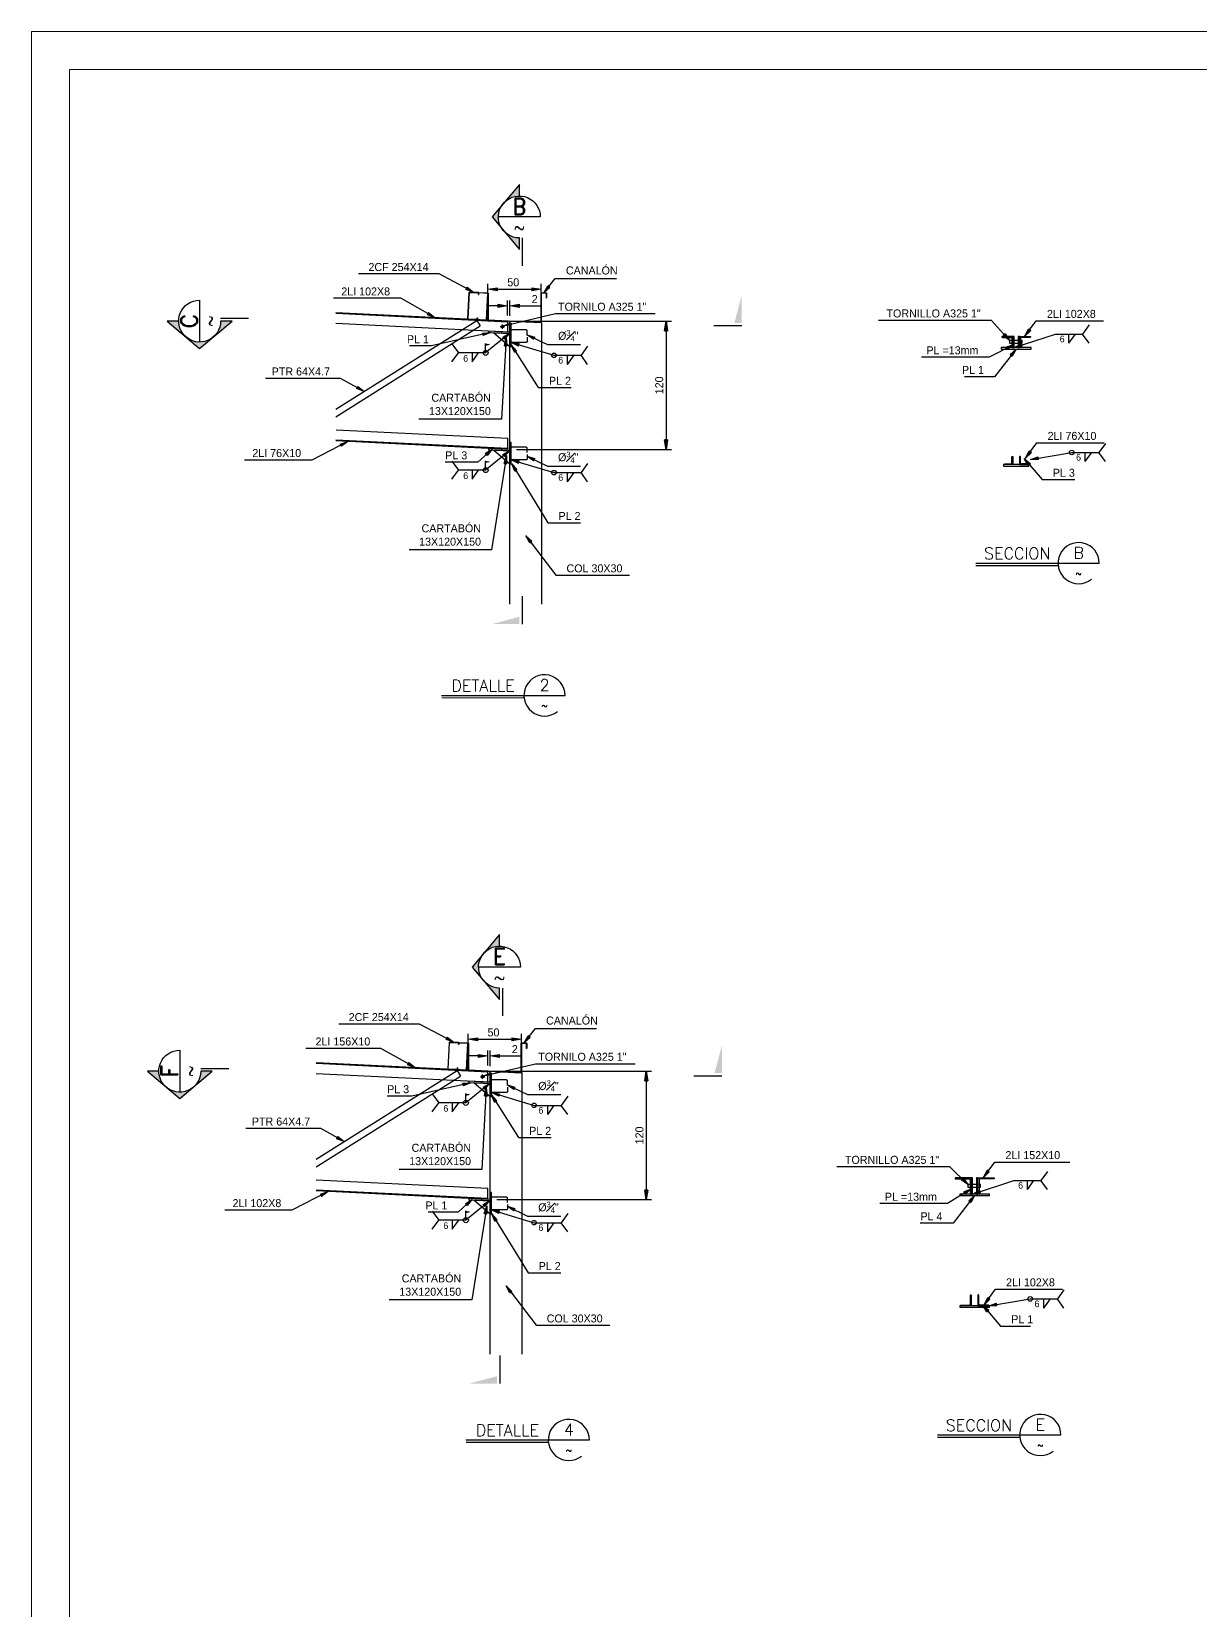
# Model space of a CAD drawing. Header units: millimetres. Extents: x 0 to 11971, y -30495 to 57.
# Drawn here: x 295.59 to 317.5, y 27.79 to 57.38 of the extents above; entities that cross this region are included whole.
import ezdxf
from ezdxf.enums import TextEntityAlignment as Align

# ---------------------------------------------------------------- set-up
doc = ezdxf.new("R2010")
doc.units = ezdxf.units.MM
doc.linetypes.add('HIDDEN', pattern=[9.525, 6.35, -3.175])
for name, color, linetype in [('6', 7, 'Continuous'), ('ACERO', 5, 'Continuous'), ('C', 11, 'Continuous'), ('lo', 2, 'HIDDEN'), ('Muro', 242, 'Continuous'), ('t', 7, 'Continuous'), ('TG', 7, 'Continuous')]:
    doc.layers.add(name, color=color, linetype=linetype)
doc.styles.add('LEROY', font='stylu.ttf')
doc.styles.add('RMD', font='romand.shx')
doc.styles.add('RMS', font='ROMANS.shx')
doc.dimstyles.new('LEROY', dxfattribs={"dimtxt": 0.15, "dimasz": 0.18, "dimexe": 0.1, "dimexo": 0.1, "dimgap": 0.05, "dimtad": 1, "dimdec": 0, "dimlfac": 100, "dimzin": 0, "dimdsep": 46, "dimtxsty": 'LEROY', "dimblk1": 'FLECHA', "dimblk2": 'FLECHA', "dimsah": 1, "dimcen": 0.2, "dimclrd": 256, "dimclre": 256, "dimclrt": 5, "dimadec": 0, "dimazin": 0, "dimtfac": 0.5, "dimtdec": 0, "dimtix": 1, "dimtofl": 0, "dimtmove": 0, "dimatfit": 3, "dimldrblk": 'FLECHA', "dimfxl": 1, "dimtolj": 1, "dimtzin": 0, "dimarcsym": 0})
doc.dimstyles.new('LEROY_CONC', dxfattribs={"dimtxt": 0.15, "dimasz": 0.15, "dimexe": 0.08, "dimexo": 0.08, "dimgap": 0.05, "dimtad": 1, "dimdec": 0, "dimlfac": 20, "dimzin": 0, "dimdsep": 46, "dimtxsty": 'LEROY', "dimblk1": 'FLECHA', "dimblk2": 'FLECHA', "dimsah": 1, "dimcen": 0.2, "dimclrd": 256, "dimclre": 256, "dimclrt": 5, "dimadec": 0, "dimazin": 0, "dimtfac": 0.5, "dimtdec": 0, "dimtix": 1, "dimtofl": 0, "dimtmove": 0, "dimatfit": 3, "dimldrblk": 'FLECHA', "dimfxl": 1, "dimtolj": 1, "dimtzin": 0, "dimarcsym": 0})

# ---------------------------------------------------------------- blocks, each defined once
blk = doc.blocks.new('FLECHA')
at = {"linetype": 'Continuous'}
blk.add_hatch(color=5, dxfattribs=at).paths.add_polyline_path([(0, 0), (-1, 0.16), (-1, -0.16)])
at = {"color": 5, "linetype": 'Continuous'}
blk.add_line((-1, 0.16), (-1, -0.16), dxfattribs=at)
blk.add_lwpolyline([(-1, 0.16), (0, 0), (-1, -0.16)], dxfattribs=at)
blk = doc.blocks.new('*D121')
at = {"layer": 'C', "lineweight": -2, "transparency": 16777216}
for p, q in [((304.614, 51.956), (307.583, 51.956)), ((307.483, 51.776), (307.483, 49.73)), ((304.68, 49.55), (307.583, 49.55))]:
    blk.add_line(p, q, dxfattribs=at)
at = {"layer": 'Defpoints', "color": 0, "transparency": 16777216}
for p in [(304.514, 51.956), (304.58, 49.55), (307.483, 49.55)]:
    blk.add_point(p, dxfattribs=at)
at = {"layer": 'C', "lineweight": -2, "transparency": 16777216, "xscale": 0.18, "yscale": 0.18, "zscale": 0.18}
for p, rotation in [((307.483, 51.956), 90), ((307.483, 49.55), 270)]:
    blk.add_blockref('FLECHA', p, dxfattribs=dict(at, rotation=rotation))
at = {"layer": 'C', "color": 5, "transparency": 16777216, "insert": (307.355, 50.753), "char_height": 0.15, "attachment_point": 5, "rotation": 90, "style": 'LEROY'}
blk.add_mtext('\\A1;120', dxfattribs=at)
blk = doc.blocks.new('*D122')
at = {"layer": 'C', "lineweight": -2, "transparency": 16777216}
for p, q in [((304.144, 52.09), (304.144, 52.655)), ((304.324, 52.555), (304.964, 52.555)), ((305.144, 52.034), (305.144, 52.655))]:
    blk.add_line(p, q, dxfattribs=at)
at = {"layer": 'Defpoints', "color": 0, "transparency": 16777216}
for p in [(305.144, 52.555), (304.144, 51.99), (305.144, 51.934)]:
    blk.add_point(p, dxfattribs=at)
at = {"layer": 'C', "lineweight": -2, "transparency": 16777216, "xscale": 0.18, "yscale": 0.18, "zscale": 0.18, "rotation": 180}
blk.add_blockref('FLECHA', (304.144, 52.555), dxfattribs=at)
at = {"layer": 'C', "lineweight": -2, "transparency": 16777216, "xscale": 0.18, "yscale": 0.18, "zscale": 0.18}
blk.add_blockref('FLECHA', (305.144, 52.555), dxfattribs=at)
at = {"layer": 'C', "color": 5, "transparency": 16777216, "insert": (304.618, 52.684), "char_height": 0.15, "attachment_point": 5, "style": 'LEROY'}
blk.add_mtext('\\A1;50', dxfattribs=at)
blk = doc.blocks.new('*D123')
at = {"layer": 'C', "lineweight": -2, "transparency": 16777216}
for p, q in [((304.33, 52.243), (304.15, 52.243)), ((304.51, 52.064), (304.51, 52.343)), ((304.554, 52.054), (304.554, 52.343)), ((304.734, 52.243), (305.123, 52.243))]:
    blk.add_line(p, q, dxfattribs=at)
at = {"layer": 'Defpoints', "color": 0, "transparency": 16777216}
for p in [(304.554, 52.243), (304.51, 51.964), (304.554, 51.954)]:
    blk.add_point(p, dxfattribs=at)
at = {"layer": 'C', "lineweight": -2, "transparency": 16777216, "xscale": 0.18, "yscale": 0.18, "zscale": 0.18}
blk.add_blockref('FLECHA', (304.51, 52.243), dxfattribs=at)
at = {"layer": 'C', "lineweight": -2, "transparency": 16777216, "xscale": 0.18, "yscale": 0.18, "zscale": 0.18, "rotation": 180}
blk.add_blockref('FLECHA', (304.554, 52.243), dxfattribs=at)
at = {"layer": 'C', "color": 5, "transparency": 16777216, "insert": (305.019, 52.37), "char_height": 0.15, "attachment_point": 5, "style": 'LEROY'}
blk.add_mtext('\\A1;2', dxfattribs=at)
blk = doc.blocks.new('SECCION')
at = {"layer": 'TG'}
blk.add_line((-14.29, -3.33), (28.19, -3.33), dxfattribs=at)
at = {"layer": 'TG', "const_width": 0.417}
blk.add_lwpolyline([(-14.29, -4.17), (14.07, -4.17)], dxfattribs=at)
at = {"layer": 'TG', "color": 2}
blk.add_arc((21.11, -3.33), 7.08, 0, 308.5235, dxfattribs=at)
at = {"layer": 'TG', "style": 'RMD'}
for tag, p in [('SECCION', (0, 0)), ('SECC', (21.11, 0.21))]:
    blk.add_attdef(tag, text='', height=4, dxfattribs=at).set_placement(p, align=Align.MIDDLE)
at = {"layer": 'TG', "color": 2, "style": 'RMD'}
blk.add_attdef('RF', text='', height=2, dxfattribs=at).set_placement((21.11, -6.88), align=Align.MIDDLE)
blk = doc.blocks.new('COLA')
at = {"layer": 't'}
blk.add_line((0, 5), (0, 0), dxfattribs=at)
blk.add_solid([(0.5, 0), (0.5, 1.31), (5.38, 0)], dxfattribs=at)
blk = doc.blocks.new('SVI')
at = {"layer": 't'}
h = blk.add_hatch(color=256, dxfattribs=at)
h.paths.add_polyline_path([(0, 4.56), (-2.65, 1.4, -0.198912), (0, 2.5)])
h.paths.add_polyline_path([(-3.07, 0.9), (-4.88, -1.25), (-3.07, -3.4, -0.315299)])
h.paths.add_polyline_path([(0, -7.06), (0, -5, -0.198912), (-2.65, -3.9)])
blk.add_line((0.5, -5), (0.5, -10), dxfattribs=at)
blk.add_lwpolyline([(0, 2.5), (0, 4.56), (-4.88, -1.25), (0, -7.06), (0, -5, -2.414214), (3.75, -1.25), (-3.75, -1.25)], format="xyb", dxfattribs=at)
at = {"layer": 'C', "style": 'RMS'}
blk.add_attdef('~', text='', height=2, dxfattribs=at).set_placement((0, -3.12), align=Align.MIDDLE_CENTER)
at = {"layer": 't', "style": 'RMD'}
blk.add_attdef('A', text='', height=3, dxfattribs=at).set_placement((0, 0.63), align=Align.MIDDLE_CENTER)
blk = doc.blocks.new('*D130')
at = {"layer": 'C', "lineweight": -2, "transparency": 16777216}
for p, q in [((304.243, 37.898), (307.211, 37.898)), ((307.111, 37.718), (307.111, 35.672)), ((304.309, 35.492), (307.211, 35.492))]:
    blk.add_line(p, q, dxfattribs=at)
at = {"layer": 'Defpoints', "color": 0, "transparency": 16777216}
for p in [(304.143, 37.898), (304.209, 35.492), (307.111, 35.492)]:
    blk.add_point(p, dxfattribs=at)
at = {"layer": 'C', "lineweight": -2, "transparency": 16777216, "xscale": 0.18, "yscale": 0.18, "zscale": 0.18}
for p, rotation in [((307.111, 37.898), 90), ((307.111, 35.492), 270)]:
    blk.add_blockref('FLECHA', p, dxfattribs=dict(at, rotation=rotation))
at = {"layer": 'C', "color": 5, "transparency": 16777216, "insert": (306.984, 36.695), "char_height": 0.15, "attachment_point": 5, "rotation": 90, "style": 'LEROY'}
blk.add_mtext('\\A1;120', dxfattribs=at)
blk = doc.blocks.new('*D131')
at = {"layer": 'C', "lineweight": -2, "transparency": 16777216}
for p, q in [((303.773, 38.032), (303.773, 38.597)), ((303.953, 38.497), (304.593, 38.497)), ((304.773, 37.976), (304.773, 38.597))]:
    blk.add_line(p, q, dxfattribs=at)
at = {"layer": 'Defpoints', "color": 0, "transparency": 16777216}
for p in [(304.773, 38.497), (303.773, 37.932), (304.773, 37.876)]:
    blk.add_point(p, dxfattribs=at)
at = {"layer": 'C', "lineweight": -2, "transparency": 16777216, "xscale": 0.18, "yscale": 0.18, "zscale": 0.18, "rotation": 180}
blk.add_blockref('FLECHA', (303.773, 38.497), dxfattribs=at)
at = {"layer": 'C', "lineweight": -2, "transparency": 16777216, "xscale": 0.18, "yscale": 0.18, "zscale": 0.18}
blk.add_blockref('FLECHA', (304.773, 38.497), dxfattribs=at)
at = {"layer": 'C', "color": 5, "transparency": 16777216, "insert": (304.247, 38.625), "char_height": 0.15, "attachment_point": 5, "style": 'LEROY'}
blk.add_mtext('\\A1;50', dxfattribs=at)
blk = doc.blocks.new('*D132')
at = {"layer": 'C', "lineweight": -2, "transparency": 16777216}
for p, q in [((303.959, 38.185), (303.779, 38.185)), ((304.139, 38.006), (304.139, 38.285)), ((304.183, 37.996), (304.183, 38.285)), ((304.363, 38.185), (304.751, 38.185))]:
    blk.add_line(p, q, dxfattribs=at)
at = {"layer": 'Defpoints', "color": 0, "transparency": 16777216}
for p in [(304.183, 38.185), (304.139, 37.906), (304.183, 37.896)]:
    blk.add_point(p, dxfattribs=at)
at = {"layer": 'C', "lineweight": -2, "transparency": 16777216, "xscale": 0.18, "yscale": 0.18, "zscale": 0.18}
blk.add_blockref('FLECHA', (304.139, 38.185), dxfattribs=at)
at = {"layer": 'C', "lineweight": -2, "transparency": 16777216, "xscale": 0.18, "yscale": 0.18, "zscale": 0.18, "rotation": 180}
blk.add_blockref('FLECHA', (304.183, 38.185), dxfattribs=at)
at = {"layer": 'C', "color": 5, "transparency": 16777216, "insert": (304.647, 38.312), "char_height": 0.15, "attachment_point": 5, "style": 'LEROY'}
blk.add_mtext('\\A1;2', dxfattribs=at)

msp = doc.modelspace()

# ---------------------------------------------------------------- hatches: boundary and pattern name
at = {"layer": 'C'}
h = msp.add_hatch(color=256, dxfattribs=at)
h.dxf.hatch_style = 1
h.paths.add_polyline_path([(304.1653, 51.5212), (304.1, 51.5395), (304.1, 51.5029)])
h = msp.add_hatch(color=256, dxfattribs=at)
h.dxf.hatch_style = 1
h.paths.add_polyline_path([(304.1653, 49.3227), (304.1, 49.341), (304.1, 49.3044)])
h = msp.add_hatch(color=256, dxfattribs=at)
h.dxf.hatch_style = 1
h.paths.add_polyline_path([(303.7939, 37.4631), (303.7287, 37.4815), (303.7287, 37.4448)])
h = msp.add_hatch(color=256, dxfattribs=at)
h.dxf.hatch_style = 1
h.paths.add_polyline_path([(303.7939, 35.2646), (303.7287, 35.283), (303.7287, 35.2463)])

# ---------------------------------------------------------------- linework, layer by layer
at = {"layer": '6', "lineweight": 0}
for points in [[(295.5884, 57.3838), (380.9483, 57.3838), (380.9483, 0), (295.5884, 0)], [(296.2978, 56.6745), (380.2389, 56.6745), (380.2389, 0.7093), (296.2978, 0.7093)]]:
    msp.add_lwpolyline(points, close=True, dxfattribs=at)
at = {"layer": 'ACERO'}
for p, q in [((304.5142, 51.9559), (301.2927, 52.1147)), ((304.5142, 51.9399), (301.2927, 52.0987)), ((301.2927, 50.3074), (303.9355, 51.9684)), ((304.5142, 51.7516), (301.2927, 51.9104)), ((301.2927, 50.1657), (303.9993, 51.8668)), ((303.9355, 51.9684), (303.9993, 51.8668)), ((304.5142, 51.7516), (304.5142, 51.9559)), ((304.5142, 49.5689), (301.2925, 49.7277)), ((304.5142, 49.7572), (301.2953, 49.9159)), ((304.5142, 49.553), (304.5142, 49.7572)), ((304.5142, 49.553), (301.2927, 49.7118)), ((304.1429, 37.8978), (300.9214, 38.0566)), ((304.1429, 37.8818), (300.9214, 38.0406)), ((300.9214, 36.2494), (303.5641, 37.9103)), ((303.5641, 37.9103), (303.628, 37.8087)), ((304.1429, 37.6936), (304.1429, 37.8978)), ((304.1429, 37.6936), (300.9214, 37.8524)), ((300.9214, 36.1076), (303.628, 37.8087)), ((304.1429, 35.6992), (300.924, 35.8578)), ((304.1429, 35.5108), (300.9212, 35.6696)), ((304.1429, 35.4949), (300.9214, 35.6537)), ((304.1429, 35.4949), (304.1429, 35.6992))]:
    msp.add_line(p, q, dxfattribs=at)
at = {"layer": 'ACERO', "color": 2}
for p, q in [((304.3727, 51.8538), (304.4558, 51.8538)), ((304.4142, 51.8122), (304.4142, 51.8953)), ((304.0013, 37.7957), (304.0844, 37.7957)), ((304.0429, 37.7541), (304.0429, 37.8373))]:
    msp.add_line(p, q, dxfattribs=at)
at = {"layer": 'ACERO', "color": 3}
for points in [[(304.5542, 51.4836), (304.5802, 51.4836), (304.5802, 51.8836), (304.5542, 51.8836)], [(304.1534, 51.7432), (304.5529, 51.7236), (304.5542, 51.7495), (304.1547, 51.7692)], [(313.9815, 51.4605), (314.0075, 51.4605), (314.0075, 51.6673), (313.9815, 51.6673)], [(314.082, 51.4605), (314.108, 51.4605), (314.108, 51.6673), (314.082, 51.6673)], [(313.7647, 51.4345), (314.3247, 51.4345), (314.3247, 51.4605), (313.7647, 51.4605)], [(304.1534, 49.5447), (304.5529, 49.525), (304.5542, 49.551), (304.1547, 49.5707)], [(304.5542, 49.285), (304.5802, 49.285), (304.5802, 49.685), (304.5542, 49.685)], [(313.8047, 49.2413), (314.2847, 49.2413), (314.2847, 49.2673), (313.8047, 49.2673)], [(303.7821, 37.6852), (304.1816, 37.6655), (304.1829, 37.6914), (303.7834, 37.7111)], [(304.1829, 37.4255), (304.2089, 37.4255), (304.2089, 37.8255), (304.1829, 37.8255)], [(313.2026, 35.5964), (313.2286, 35.5964), (313.2286, 35.9004), (313.2026, 35.9004)], [(313.3036, 35.5964), (313.3296, 35.5964), (313.3296, 35.9004), (313.3036, 35.9004)], [(303.7821, 35.4867), (304.1816, 35.467), (304.1829, 35.4929), (303.7834, 35.5126)], [(304.1829, 35.227), (304.2089, 35.227), (304.2089, 35.627), (304.1829, 35.627)], [(312.9861, 35.5704), (313.5461, 35.5704), (313.5461, 35.5964), (312.9861, 35.5964)], [(312.9861, 33.4744), (313.5461, 33.4744), (313.5461, 33.5004), (312.9861, 33.5004)]]:
    msp.add_lwpolyline(points, close=True, dxfattribs=at)
at = {"layer": 'ACERO', "color": 2}
for points in [[(304.8802, 51.6932), (304.8802, 51.7732, 0.4142136), (304.8602, 51.7932), (304.5802, 51.7932)], [(304.8802, 51.6554), (304.8802, 51.5754, -0.4142136), (304.8602, 51.5554), (304.5802, 51.5554)], [(304.8802, 49.4947), (304.8802, 49.5747, 0.4142136), (304.8602, 49.5947), (304.5802, 49.5947)], [(304.8802, 49.4569), (304.8802, 49.3769, -0.4142136), (304.8602, 49.3569), (304.5802, 49.3569)], [(304.5089, 37.6351), (304.5089, 37.7151, 0.4142136), (304.4889, 37.7351), (304.2089, 37.7351)], [(304.5089, 37.5974), (304.5089, 37.5174, -0.4142136), (304.4889, 37.4974), (304.2089, 37.4974)], [(304.5089, 35.4366), (304.5089, 35.5166, 0.4142136), (304.4889, 35.5366), (304.2089, 35.5366)], [(304.5089, 35.3989), (304.5089, 35.3189, -0.4142136), (304.4889, 35.2989), (304.2089, 35.2989)]]:
    msp.add_lwpolyline(points, format="xyb", dxfattribs=at)
at = {"layer": 'ACERO', "color": 3}
for points in [[(304.5542, 51.7235), (304.2533, 51.7383), (304.5542, 51.4836), (304.5542, 51.7236)], [(304.5542, 49.525), (304.2533, 49.5398), (304.5542, 49.285), (304.5542, 49.525)], [(304.1829, 37.6654), (303.882, 37.6802), (304.1829, 37.4255), (304.1829, 37.6655)], [(304.1829, 35.4669), (303.882, 35.4817), (304.1829, 35.227), (304.1829, 35.467)]]:
    msp.add_lwpolyline(points, dxfattribs=at)
at = {"layer": 'ACERO'}
for points in [[(313.9656, 51.4712, 0.4142136), (313.9736, 51.4633), (313.9815, 51.4633), (313.9815, 51.6673), (313.7775, 51.6673), (313.7775, 51.6593, 0.4142136), (313.7854, 51.6514), (313.9497, 51.6514, -0.4142136), (313.9656, 51.6355)], [(314.1238, 51.4712, -0.4142136), (314.1159, 51.4633), (314.108, 51.4633), (314.108, 51.6673), (314.312, 51.6673), (314.312, 51.6593, -0.4142136), (314.304, 51.6514), (314.1397, 51.6514, 0.4142136), (314.1238, 51.6355)], [(313.9654, 49.4117, -0.4142136), (313.9733, 49.4197), (313.9812, 49.4197), (313.9812, 49.2673), (313.8288, 49.2673), (313.8288, 49.2752, -0.4142136), (313.8368, 49.2831), (313.9495, 49.2831, 0.4142136), (313.9654, 49.299)], [(314.1241, 49.4117, 0.4142136), (314.1162, 49.4197), (314.1082, 49.4197), (314.1082, 49.2673), (314.2606, 49.2673), (314.2606, 49.2752, 0.4142136), (314.2527, 49.2831), (314.14, 49.2831, -0.4142136), (314.1241, 49.299)], [(313.1836, 35.8623), (313.1836, 35.6059, 0.4142136), (313.1931, 35.5964), (313.2026, 35.5964), (313.2026, 35.9004), (312.8986, 35.9004), (312.8986, 35.8909, 0.4142136), (312.9081, 35.8813), (313.1645, 35.8813, -0.4142136)], [(313.3487, 35.8623), (313.3487, 35.6059, -0.4142136), (313.3391, 35.5964), (313.3296, 35.5964), (313.3296, 35.9004), (313.6336, 35.9004), (313.6336, 35.8909, -0.4142136), (313.6241, 35.8813), (313.3677, 35.8813, 0.4142136)], [(313.187, 33.6965, -0.4142136), (313.1949, 33.7044), (313.2029, 33.7044), (313.2029, 33.5004), (312.9989, 33.5004), (312.9989, 33.5083, -0.4142136), (313.0068, 33.5163), (313.1711, 33.5163, 0.4142136), (313.187, 33.5322)], [(313.3452, 33.6965, 0.4142136), (313.3373, 33.7044), (313.3293, 33.7044), (313.3293, 33.5004), (313.5333, 33.5004), (313.5333, 33.5083, 0.4142136), (313.5254, 33.5163), (313.3611, 33.5163, -0.4142136), (313.3452, 33.5322)]]:
    msp.add_lwpolyline(points, format="xyb", close=True, dxfattribs=at)
at = {"layer": 'ACERO', "color": 6}
for points in [[(314.1582, 51.5408), (314.1582, 51.5908), (313.9182, 51.5908), (313.9182, 51.5408)], [(313.3796, 35.725), (313.3796, 35.775), (313.1396, 35.775), (313.1396, 35.725)]]:
    msp.add_lwpolyline(points, close=True, dxfattribs=at)
at = {"layer": 'ACERO'}
for centre in [(304.4142, 51.8538), (304.0429, 37.7957)]:
    msp.add_circle(centre, 0.025, dxfattribs=at)
at = {"layer": 'C'}
for p, q in [((315.4113, 51.8847), (315.2882, 51.7143)), ((303.4683, 51.5331), (303.5915, 51.3626)), ((304.1, 51.3627), (304.1, 51.5395)), ((304.1653, 51.5212), (304.1, 51.5029)), ((315.0338, 51.5438), (315.0338, 51.7143)), ((315.0338, 51.5438), (315.1569, 51.7143)), ((315.4113, 51.5438), (315.2882, 51.7143)), ((303.4683, 51.1922), (303.5915, 51.3626)), ((303.8459, 51.3626), (303.8459, 51.1922)), ((303.8459, 51.1922), (303.969, 51.3626)), ((305.6344, 51.1459), (305.6344, 51.3163)), ((305.6344, 51.1459), (305.7575, 51.3163)), ((306.0119, 51.4868), (305.8888, 51.3163)), ((306.0119, 51.1459), (305.8888, 51.3163)), ((315.3412, 49.3244), (315.3412, 49.4948)), ((315.3412, 49.3244), (315.4644, 49.4948)), ((315.7188, 49.6653), (315.5957, 49.4948)), ((315.7188, 49.3244), (315.5957, 49.4948)), ((303.4683, 49.3346), (303.5915, 49.1641)), ((303.4683, 48.9937), (303.5915, 49.1641)), ((303.8459, 49.1641), (303.8459, 48.9937)), ((303.8459, 48.9937), (303.969, 49.1641)), ((304.1, 49.1642), (304.1, 49.341)), ((304.1653, 49.3227), (304.1, 49.3044)), ((306.0119, 49.2883), (305.8888, 49.1178)), ((305.6344, 48.9474), (305.6344, 49.1178)), ((305.6344, 48.9474), (305.7575, 49.1178)), ((306.0119, 48.9474), (305.8888, 49.1178)), ((303.097, 37.475), (303.2201, 37.3046)), ((303.097, 37.1341), (303.2201, 37.3046)), ((303.4745, 37.3046), (303.4745, 37.1341)), ((303.4745, 37.1341), (303.5977, 37.3046)), ((303.7287, 37.3046), (303.7287, 37.4815)), ((303.7939, 37.4631), (303.7287, 37.4448)), ((305.6406, 37.4287), (305.5175, 37.2583)), ((305.263, 37.0878), (305.263, 37.2583)), ((305.263, 37.0878), (305.3862, 37.2583)), ((305.6406, 37.0878), (305.5175, 37.2583)), ((314.2552, 35.6797), (314.2552, 35.8502)), ((314.2552, 35.6797), (314.3783, 35.8502)), ((314.6327, 36.0206), (314.5096, 35.8502)), ((314.6327, 35.6797), (314.5096, 35.8502)), ((303.097, 35.2765), (303.2201, 35.106)), ((303.7287, 35.1061), (303.7287, 35.283)), ((303.7939, 35.2646), (303.7287, 35.2463)), ((305.6406, 35.2302), (305.5175, 35.0598)), ((303.097, 34.9356), (303.2201, 35.106)), ((303.4745, 35.106), (303.4745, 34.9356)), ((303.4745, 34.9356), (303.5977, 35.106)), ((305.263, 34.8893), (305.263, 35.0598)), ((305.263, 34.8893), (305.3862, 35.0598)), ((305.6406, 34.8893), (305.5175, 35.0598)), ((314.9402, 33.8012), (314.817, 33.6307)), ((314.5626, 33.4603), (314.5626, 33.6307)), ((314.5626, 33.4603), (314.6857, 33.6307)), ((314.9402, 33.4603), (314.817, 33.6307))]:
    msp.add_line(p, q, dxfattribs=at)
for centre, radius in [((304.1003, 51.3626), 0.0468), ((305.3799, 51.3163), 0.0426), ((315.0868, 49.4948), 0.0426), ((304.1003, 49.1641), 0.0468), ((305.3799, 49.1178), 0.0426), ((303.729, 37.3046), 0.0468), ((305.0086, 37.2583), 0.0426), ((303.729, 35.106), 0.0468), ((305.0086, 35.0598), 0.0426), ((314.3082, 33.6307), 0.0426)]:
    msp.add_circle(centre, radius, dxfattribs=at)
at = {"layer": 'Muro'}
for p, q in [((304.5542, 46.6539), (304.5542, 51.9539)), ((305.1542, 51.9243), (304.5542, 51.9539)), ((305.1542, 46.6539), (305.1542, 51.9243)), ((304.1829, 32.5958), (304.1829, 37.8959)), ((304.7829, 37.8663), (304.1829, 37.8959)), ((304.7829, 32.5958), (304.7829, 37.8663))]:
    msp.add_line(p, q, dxfattribs=at)
for points in [[(303.7886, 52.4955), (303.7641, 51.9977, 0.4142136), (303.7686, 51.9926), (303.9366, 51.9844, 0.4142136), (303.9417, 51.9889), (303.9432, 52.0197), (303.9394, 52.0199), (303.9381, 51.9929, -0.4142136), (303.933, 51.9883), (303.7726, 51.9963, -0.4142136), (303.7681, 52.0013), (303.7922, 52.4915, -0.4142136), (303.7973, 52.496), (303.9577, 52.4881, -0.4142136), (303.9622, 52.4831), (303.9609, 52.4561), (303.9647, 52.456), (303.9662, 52.4867, 0.4142136), (303.9617, 52.4917), (303.7937, 52.5, 0.4142136)], [(304.1438, 52.478), (304.1193, 51.9802, -0.4142136), (304.1142, 51.9756), (303.9462, 51.9839, -0.4142136), (303.9417, 51.9889), (303.9432, 52.0197), (303.947, 52.0195), (303.9457, 51.9925, 0.4142136), (303.9502, 51.9875), (304.1106, 51.9796, 0.4142136), (304.1156, 51.9842), (304.1398, 52.4744, 0.4142136), (304.1353, 52.4794), (303.9748, 52.4873, 0.4142136), (303.9698, 52.4827), (303.9685, 52.4558), (303.9647, 52.456), (303.9662, 52.4867, -0.4142136), (303.9712, 52.4913), (304.1392, 52.483, -0.4142136)], [(305.2392, 52.4848, -0.4142136), (305.244, 52.48), (305.244, 52.3848), (305.2402, 52.3848), (305.2402, 52.4762, 0.4142136), (305.2354, 52.481), (305.1488, 52.4811, 0.4142136), (305.144, 52.4763), (305.1439, 51.9299, -0.4286599), (305.1389, 51.9251), (304.1485, 51.9739, -0.3999133), (304.1439, 51.9787), (304.144, 52.4831), (304.1478, 52.4831), (304.1477, 51.9823, 0.3999133), (304.1523, 51.9775), (305.1351, 51.9291, 0.4286599), (305.1401, 51.9339), (305.1402, 52.4801, -0.4142136), (305.145, 52.4849)], [(303.4173, 38.4374), (303.3928, 37.9396, 0.4142136), (303.3973, 37.9346), (303.5653, 37.9263, 0.4142136), (303.5703, 37.9308), (303.5719, 37.9616), (303.5681, 37.9618), (303.5667, 37.9348, -0.4142136), (303.5617, 37.9303), (303.4013, 37.9382, -0.4142136), (303.3967, 37.9432), (303.4209, 38.4334, -0.4142136), (303.4259, 38.438), (303.5863, 38.4301, -0.4142136), (303.5909, 38.425), (303.5896, 38.3981), (303.5934, 38.3979), (303.5949, 38.4286, 0.4142136), (303.5903, 38.4337), (303.4223, 38.442, 0.4142136)], [(303.7725, 38.4199), (303.7479, 37.9221, -0.4142136), (303.7429, 37.9175), (303.5749, 37.9258, -0.4142136), (303.5703, 37.9308), (303.5719, 37.9616), (303.5757, 37.9614), (303.5743, 37.9345, 0.4142136), (303.5789, 37.9294), (303.7393, 37.9215, 0.4142136), (303.7443, 37.9261), (303.7685, 38.4163, 0.4142136), (303.7639, 38.4213), (303.6035, 38.4292, 0.4142136), (303.5985, 38.4247), (303.5972, 38.3977), (303.5934, 38.3979), (303.5949, 38.4286, -0.4142136), (303.5999, 38.4332), (303.7679, 38.4249, -0.4142136)], [(304.8679, 38.4268, -0.4142136), (304.8727, 38.422), (304.8727, 38.3268), (304.8689, 38.3268), (304.8689, 38.4182, 0.4142136), (304.8641, 38.423), (304.7775, 38.423, 0.4142136), (304.7727, 38.4182), (304.7726, 37.8718, -0.4286599), (304.7676, 37.867), (303.7772, 37.9158, -0.3999133), (303.7726, 37.9206), (303.7727, 38.425), (303.7765, 38.425), (303.7764, 37.9243, 0.3999133), (303.781, 37.9195), (304.7638, 37.871, 0.4286599), (304.7688, 37.8758), (304.7689, 38.422, -0.4142136), (304.7737, 38.4268)]]:
    msp.add_lwpolyline(points, format="xyb", close=True, dxfattribs=at)

# ---------------------------------------------------------------- block references
at = {"layer": 'C', "xscale": 0.1047946327124414, "yscale": 0.1047946327124414, "zscale": 0.1047946327124414, "rotation": 90.00000000000001}
for p in [(308.9003, 51.8724), (308.529, 37.8143)]:
    msp.add_blockref('COLA', p, dxfattribs=at)
at = {"layer": 'C', "xscale": -0.1047946327124414, "yscale": 0.1047946327124414, "zscale": 0.1047946327124414}
for p in [(304.7844, 46.2787), (304.3638, 32.0449)]:
    msp.add_blockref('COLA', p, dxfattribs=at)
at = {"layer": 'C', "xscale": 0.05452595733319215, "yscale": 0.05452595733319215, "zscale": 0.05452595733319215}
for p, values in [((304.0529, 45.1235), {'SECCION': 'DETALLE', 'SECC': '2', 'RF': '~'}), ((304.5089, 31.1697), {'SECCION': 'DETALLE', 'SECC': '4', 'RF': '~'})]:
    msp.add_blockref('SECCION', p, dxfattribs=at).add_auto_attribs(values)
at = {"layer": 'lo'}
for name, p, xscale, yscale, zscale, values in [('SVI', (304.732, 54.0397), 0.1047946327124414, 0.1047946327124414, 0.1047946327124414, {'A': 'B', '~': '~'}), ('SECCION', (314.0651, 47.6028), 0.05452595733319215, 0.05452595733319215, 0.05452595733319215, {'SECCION': 'SECCION', 'SECC': 'B', 'RF': '~'}), ('SVI', (304.3607, 39.9816), 0.1047946327124414, 0.1047946327124414, 0.1047946327124414, {'A': 'E', '~': '~'}), ('SECCION', (313.3473, 31.2625), 0.05452595733319215, 0.05452595733319215, 0.05452595733319215, {'SECCION': 'SECCION', 'SECC': 'E', 'RF': '~'})]:
    msp.add_blockref(name, p, dxfattribs=dict(at, xscale=xscale, yscale=yscale, zscale=zscale)).add_auto_attribs(values)
at = {"layer": 'lo', "xscale": 0.1047946327124414, "yscale": 0.1047946327124414, "zscale": 0.1047946327124414, "rotation": 90}
for p, values in [((298.6078, 51.9572), {'A': 'C', '~': '~'}), ((298.2365, 37.8991), {'A': 'F', '~': '~'})]:
    msp.add_blockref('SVI', p, dxfattribs=at).add_auto_attribs(values)

# ---------------------------------------------------------------- texts
at = {"layer": 'C', "color": 5, "style": 'LEROY'}
for p in [(314.8605, 51.5596, 0), (303.6795, 51.1963, 0), (305.4611, 51.1616, 0), (315.1679, 49.3401, 0), (303.6795, 48.9978, 0), (305.4611, 48.9631, 0), (303.3081, 37.1383, 0), (305.0897, 37.1036, 0), (314.0819, 35.6955, 0), (303.3081, 34.9398, 0), (305.0897, 34.9051, 0), (314.3893, 33.476, 0)]:
    msp.add_text('6', height=0.125, dxfattribs=at).set_placement(p)
at = {"layer": 'C', "char_height": 0.15, "width": 2.6345, "style": 'LEROY'}
for s, insert, attachment_point in [('{\\C5;2CF 254X14}', (303.0301, 52.9703), 6), ('{\\C5;CANALÓN}', (305.6047, 52.9053), 4), ('{\\C5;2LI 102X8}', (302.3088, 52.5123), 6), ('{\\C5;TORNILO A325 1"}', (305.4576, 52.2257), 4), ('{\\C5;TORNILLO A325 1"}', (313.3799, 52.1002), 6), ('{\\C5;2LI 102X8}', (314.6225, 52.0916), 4), ('\\A1;{\\C5;%%C\\H0.7x;\\S3#4;\\H1.4286x;"}', (305.4576, 51.6819), 4), ('{\\C5;PL 1}', (303.0378, 51.6181), 6), ('{\\C5;PL =13mm}', (313.3379, 51.409), 6), ('{\\C5;PTR 64X4.7}', (301.1821, 51.0119), 6), ('{\\C5;PL 2}', (305.2872, 50.839), 4), ('{\\C5;PL 1}', (313.4418, 51.0428), 6), ('{\\C5;CARTABÓN\\P13X120X150}', (304.1978, 50.3949), 6), ('{\\C5;2LI 76X10}', (314.6344, 49.8047), 4), ('{\\C5;2LI 76X10}', (300.6413, 49.4833), 6), ('{\\C5;PL 3}', (303.7551, 49.4406), 6), ('\\A1;{\\C5;%%C\\H0.7x;\\S3#4;\\H1.4286x;"}', (305.4576, 49.4057), 4), ('{\\C5;PL 3}', (314.7316, 49.1139), 4), ('{\\C5;PL 2}', (305.4658, 48.3044), 4), ('{\\C5;CARTABÓN\\P13X120X150}', (304.013, 47.9474), 6), ('{\\C5;COL 30X30}', (305.616, 47.322), 4), ('{\\C5;2CF 254X14}', (302.6588, 38.9122), 6), ('{\\C5;CANALÓN}', (305.2333, 38.8473), 4), ('{\\C5;2LI 156X10}', (301.9375, 38.4543), 6), ('{\\C5;TORNILO A325 1"}', (305.0862, 38.1676), 4), ('{\\C5;PL 3}', (302.6664, 37.56), 6), ('\\A1;{\\C5;%%C\\H0.7x;\\S3#4;\\H1.4286x;"}', (305.0862, 37.6238), 4), ('{\\C5;PTR 64X4.7}', (300.8107, 36.9539), 6), ('{\\C5;PL 2}', (304.9158, 36.781), 4), ('{\\C5;CARTABÓN\\P13X120X150}', (303.8264, 36.3368), 6), ('{\\C5;2LI 152X10}', (313.8439, 36.3247), 4), ('{\\C5;TORNILLO A325 1"}', (312.6013, 36.2361), 6), ('{\\C5;PL =13mm}', (312.5593, 35.5449), 6), ('{\\C5;2LI 102X8}', (300.27, 35.4253), 6), ('{\\C5;PL 1}', (303.3837, 35.3826), 6), ('\\A1;{\\C5;%%C\\H0.7x;\\S3#4;\\H1.4286x;"}', (305.0862, 35.3476), 4), ('{\\C5;PL 4}', (312.6631, 35.1787), 6), ('{\\C5;CARTABÓN\\P13X120X150}', (303.6416, 33.8893), 6), ('{\\C5;PL 2}', (305.0945, 34.2463), 4), ('{\\C5;2LI 102X8}', (313.8558, 33.9406), 4), ('{\\C5;COL 30X30}', (305.2447, 33.2639), 4), ('{\\C5;PL 1}', (313.9529, 33.2498), 4)]:
    msp.add_mtext(s, dxfattribs=dict(at, insert=insert, attachment_point=attachment_point))

# ---------------------------------------------------------------- dimensions: what is measured, and where the dimension line sits
at = {"layer": 'C'}
for base, p1, p2, picture, middle in [((305.1439, 52.5547), (304.1439, 51.9903), (305.1439, 51.9339), '*D122', (304.6182, 52.5547)), ((304.5542, 52.2433), (304.5104, 51.9638), (304.5542, 51.9539), '*D123', (305.0185, 52.2433)), ((304.7726, 38.4967), (303.7726, 37.9322), (304.7726, 37.8759), '*D131', (304.2469, 38.4967)), ((304.1829, 38.1852), (304.1391, 37.9058), (304.1829, 37.8959), '*D132', (304.6472, 38.1852))]:
    dim = msp.add_linear_dim(base=base, p1=p1, p2=p2, dimstyle='LEROY', override={"dimlfac": 50, "dimfxl": 0.1}, dxfattribs=at)
    dim.commit()
    dim.dimension.update_dxf_attribs({"geometry": picture, "text_midpoint": middle, "dimtype": 160})
for base, p1, p2, picture, middle in [((307.4828, 49.5497), (304.5142, 51.9559), (304.5802, 49.5497), '*D121', (307.3551, 50.7528)), ((307.1115, 35.4917), (304.1429, 37.8978), (304.2089, 35.4917), '*D130', (306.9838, 36.6947))]:
    dim = msp.add_linear_dim(base=base, p1=p1, p2=p2, angle=90, dimstyle='LEROY', override={"dimlfac": 50, "dimfxl": 0.1}, dxfattribs=at)
    dim.commit()
    dim.dimension.update_dxf_attribs({"geometry": picture, "text_midpoint": middle})

# ---------------------------------------------------------------- leaders
at = {"layer": 'C', "annotation_type": 0, "has_hookline": 1}
for points, hookline_direction, text_width in [([(303.8725, 52.5014), (303.2301, 52.8413), (303.0801, 52.8413)], 1, 1.3133), ([(305.1911, 52.4872), (305.4047, 52.7543), (305.5547, 52.7543)], 0, 0.9463), ([(303.1502, 52.0231), (302.5088, 52.3842), (302.3588, 52.3842)], 1, 1.0576), ([(304.4332, 51.87), (305.4076, 52.0968)], 0, 1.8183), ([(313.9182, 51.5908), (313.5799, 51.9713), (313.4299, 51.9713)], 1, 1.9162), ([(314.209, 51.6734), (314.4225, 51.9634), (314.5725, 51.9634)], 0, 1.0576), ([(304.1917, 51.7414), (303.0878, 51.4909)], 1, 0.3635), ([(304.4833, 51.6421), (304.3978, 50.1173), (304.2478, 50.1173)], 1, 1.3476), ([(304.5802, 51.5151), (305.0872, 50.7118), (305.2372, 50.7118)], 0, 0.4134), ([(304.8747, 51.7026), (305.2576, 51.5178), (305.4076, 51.5178)], 0, 0.4216), ([(314.0075, 51.5187), (313.5379, 51.2813), (313.3879, 51.2813)], 1, 1.0688), ([(314.0447, 51.4345), (313.6418, 50.9156), (313.4918, 50.9156)], 1, 0.3635), ([(301.8215, 50.6398), (301.3821, 50.8815), (301.2321, 50.8815)], 1, 1.2076), ([(301.5176, 49.7007), (300.8413, 49.3524), (300.6913, 49.3524)], 1, 1.0591), ([(304.4925, 49.4358), (304.213, 47.6698), (304.063, 47.6698)], 1, 1.3476), ([(304.22, 49.5576), (303.9551, 49.3129), (303.8051, 49.3129)], 1, 0.4126), ([(304.8747, 49.4264), (305.2576, 49.2415), (305.4076, 49.2415)], 0, 0.4216), ([(314.2209, 49.3865), (314.4344, 49.6737), (314.5844, 49.6737)], 0, 1.0591), ([(304.5889, 49.285), (305.2658, 48.1772), (305.4158, 48.1772)], 0, 0.4134), ([(314.1963, 49.3804), (314.5316, 48.9862), (314.6816, 48.9862)], 0, 0.4126), ([(304.8542, 47.9349), (305.416, 47.1936), (305.566, 47.1936)], 0, 1.1827), ([(303.5012, 38.4434), (302.8588, 38.7832), (302.7088, 38.7832)], 1, 1.3133), ([(304.8198, 38.4291), (305.0333, 38.6962), (305.1833, 38.6962)], 0, 0.9463), ([(302.7789, 37.9651), (302.1375, 38.3255), (301.9875, 38.3255)], 1, 1.208), ([(304.0619, 37.8119), (305.0362, 38.0387)], 0, 1.8183), ([(303.8204, 37.6833), (302.7164, 37.4323)], 1, 0.4126), ([(304.112, 37.584), (304.0264, 36.0592), (303.8764, 36.0592)], 1, 1.3476), ([(304.5033, 37.6445), (304.8862, 37.4597), (305.0362, 37.4597)], 0, 0.4216), ([(304.2089, 37.457), (304.7158, 36.6537), (304.8658, 36.6537)], 0, 0.4134), ([(301.4502, 36.5817), (301.0107, 36.8234), (300.8607, 36.8234)], 1, 1.2076), ([(313.1396, 35.775), (312.8013, 36.1072), (312.6513, 36.1072)], 1, 1.9162), ([(313.4303, 35.9065), (313.6439, 36.1959), (313.7939, 36.1959)], 0, 1.208), ([(301.1462, 35.6426), (300.47, 35.2971), (300.32, 35.2971)], 1, 1.0576), ([(313.2026, 35.6947), (312.7593, 35.4172), (312.6093, 35.4172)], 1, 1.0688), ([(313.2661, 35.5704), (312.8631, 35.0504), (312.7131, 35.0504)], 1, 0.4184), ([(304.1211, 35.3777), (303.8416, 33.6117), (303.6916, 33.6117)], 1, 1.3476), ([(303.8487, 35.4996), (303.5837, 35.2553), (303.4337, 35.2553)], 1, 0.3635), ([(304.2176, 35.227), (304.8945, 34.1191), (305.0445, 34.1191)], 0, 0.4134), ([(304.5033, 35.3683), (304.8862, 35.1835), (305.0362, 35.1835)], 0, 0.4216), ([(304.4829, 33.8769), (305.0447, 33.1356), (305.1947, 33.1356)], 0, 1.1827), ([(313.4422, 33.5224), (313.6558, 33.8124), (313.8058, 33.8124)], 0, 1.0576), ([(313.4177, 33.5163), (313.7529, 33.1225), (313.9029, 33.1225)], 0, 0.3635)]:
    msp.add_leader(points, dimstyle='LEROY_CONC', dxfattribs=dict(at, hookline_direction=hookline_direction, text_width=text_width))
at = {"layer": 'C'}
for points in [[(304.5542, 51.7309), (304.1003, 51.3626), (303.5915, 51.3626)], [(304.5802, 51.5554), (305.3799, 51.3163), (305.8888, 51.3163)], [(314.0072, 51.4605), (314.7794, 51.7143), (315.2882, 51.7143)], [(304.5542, 49.5324), (304.1003, 49.1641), (303.5915, 49.1641)], [(314.312, 49.3645), (315.0868, 49.4948), (315.5957, 49.4948)], [(304.5802, 49.3569), (305.3799, 49.1178), (305.8888, 49.1178)], [(304.1829, 37.6728), (303.729, 37.3046), (303.2201, 37.3046)], [(304.2089, 37.4974), (305.0086, 37.2583), (305.5175, 37.2583)], [(313.2286, 35.5964), (314.0007, 35.8502), (314.5096, 35.8502)], [(304.1829, 35.4743), (303.729, 35.106), (303.2201, 35.106)], [(304.2089, 35.2989), (305.0086, 35.0598), (305.5175, 35.0598)], [(313.5333, 33.5004), (314.3082, 33.6307), (314.817, 33.6307)]]:
    msp.add_leader(points, dimstyle='LEROY_CONC', dxfattribs=at)

doc.saveas('drawing.dxf')
